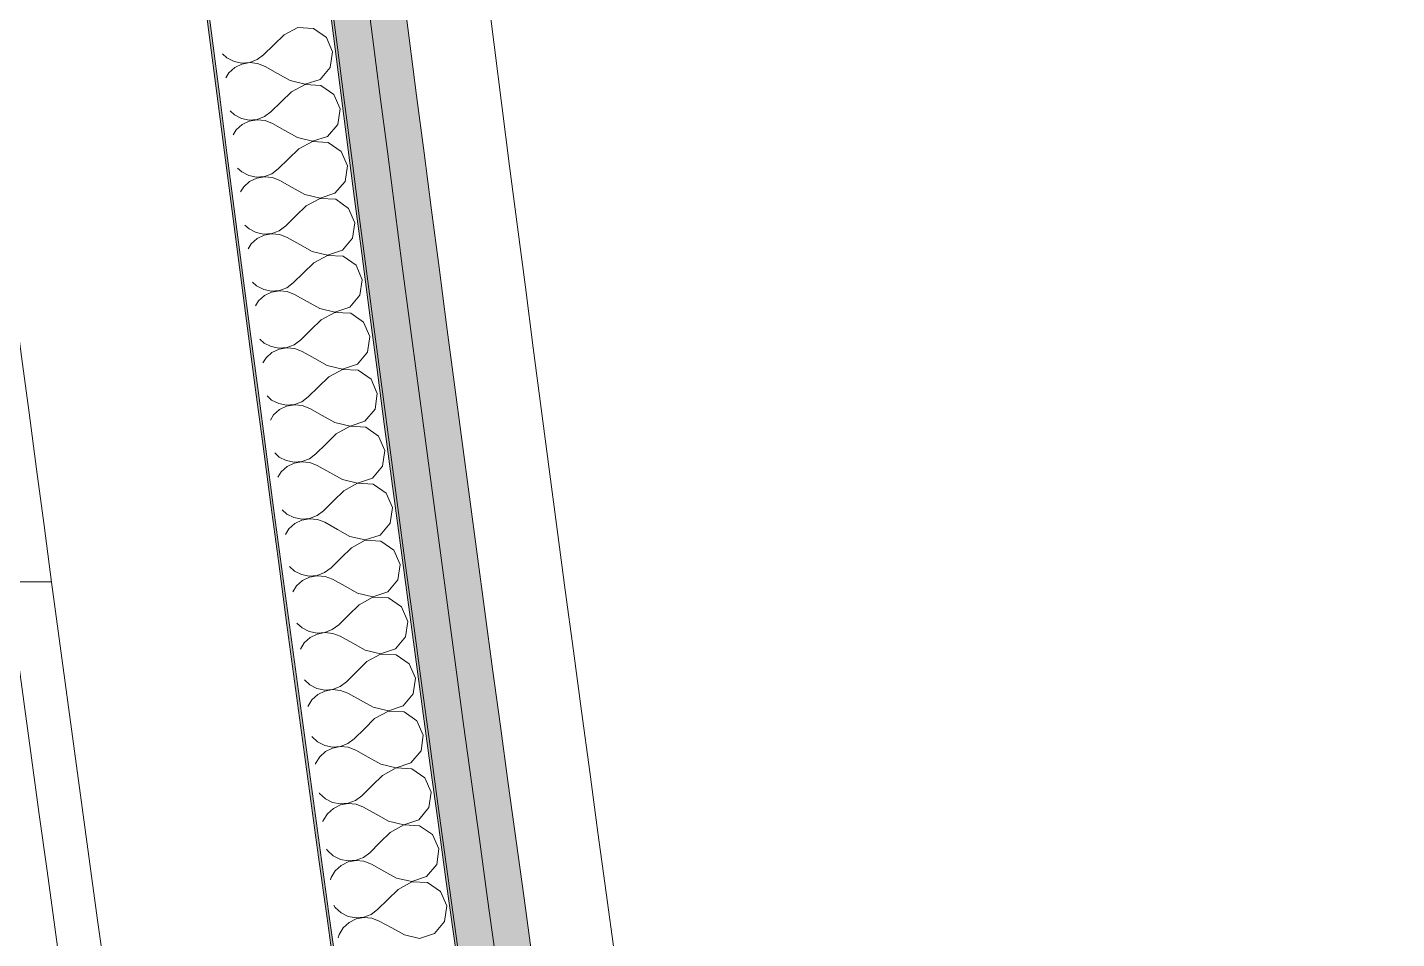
# Model space of a CAD drawing. Header units: millimetres. Extents: x -99530 to 90294, y -97212 to 56397.
# Drawn here: x -41765 to -41197, y -62348 to -61970 of the extents above; entities that cross this region are included whole.
import ezdxf
from ezdxf.enums import TextEntityAlignment as Align

# ---------------------------------------------------------------- set-up
doc = ezdxf.new("R2010")
doc.units = ezdxf.units.MM
doc.header["$MEASUREMENT"] = 0
doc.linetypes.add('Double Dashed', pattern=[1093.611073, 529.166651, -211.666656, 141.111112, -211.666656])
doc.linetypes.add('Hidden Line', pattern=[55, 45, -10])
for name, color, linetype in [('A-25-M_Wall_Ext', 7, 'Continuous'), ('A-25-M_Wall_Int', 7, 'Continuous'), ('New_A-05-M_Gross_Int_Circulation', 7, 'Continuous'), ('New_A-15-MG_Structural_Grid_Phase_2', 7, 'Continuous'), ('New_A-20-M_Floor_Slab', 7, 'Continuous'), ('New_A-25-M_Wall_Ext', 7, 'Continuous'), ('New_A-25-M_Wall_Int', 7, 'Continuous')]:
    doc.layers.add(name, color=color, linetype=linetype)
for name, color, linetype, lineweight, true_color in [('A-25-M_Wall_Ext_Pen_No__107', 7, 'Continuous', 15, 0xa6a6a6), ('A-25-M_Wall_Ext_Pen_No__27', 7, 'Continuous', 50, 0x2a2a2a), ('A-25-M_Wall_Int_Pen_No__107', 7, 'Continuous', 15, 0xa6a6a6), ('A-25-M_Wall_Int_Pen_No__149', 7, 'Continuous', 0, 0x2a2a2a), ('New_A-05-M_Gross_Int_Circulation_Pen_No__74', 7, 'Continuous', 20, 0x606060), ('New_A-15-MG_Structural_Grid_Phase_2_Pen_No__222', 7, 'Continuous', 13, 0x65af33), ('New_A-25-M_Wall_Int_Pen_No__107', 7, 'Continuous', 15, 0xa6a6a6), ('New_A-25-M_Wall_Int_Pen_No__81', 7, 'Continuous', 20, 0x6a6a6a)]:
    doc.layers.add(name, color=color, linetype=linetype, lineweight=lineweight, true_color=true_color)
for name, color, linetype, lineweight in [('A-25-M_Wall_Ext_Pen_No__87', 8, 'Continuous', 20), ('A-25-M_Wall_Int_Pen_No__193', 7, 'Continuous', 18), ('New_A-20-M_Floor_Slab_Pen_No__89', 8, 'Continuous', 20), ('New_A-25-M_Wall_Ext_Pen_No__87', 8, 'Continuous', 20), ('New_A-25-M_Wall_Int_Pen_No__1', 7, 'Continuous', 13), ('New_A-25-M_Wall_Int_Pen_No__150', 7, 'Continuous', 0), ('New_ArchiCAD Zone Stamps_Pen_No__9', 7, 'Continuous', 13)]:
    doc.layers.add(name, color=color, linetype=linetype, lineweight=lineweight)
doc.styles.add('GENERATED_STYLE_1', font='')
doc.styles.add('GENERATED_STYLE_3', font='')
doc.styles.add('GENERATED_STYLE_4', font='')
doc.styles.get('GENERATED_STYLE_1').set_extended_font_data('Arial', bold=True)
doc.styles.get('GENERATED_STYLE_3').set_extended_font_data('Arial')
doc.styles.get('GENERATED_STYLE_4').set_extended_font_data('Swis721 BT')

# ---------------------------------------------------------------- blocks, each defined once
blk = doc.blocks.new('Stair 07 _INB 0168_10_1', base_point=(-36902.6, -62923.54))
at = {"layer": 'New_A-05-M_Gross_Int_Circulation_Pen_No__74', "linetype": 'Continuous'}
blk.add_arc((-4141.99, -57209.05), 37731.88, 186.721455, 191.645003, dxfattribs=at)
at = {"layer": 'New_ArchiCAD Zone Stamps_Pen_No__9'}
for tag, height, style, p in [('ROOM_NAME', 250, 'GENERATED_STYLE_1', (-37168.15, -61611.29)), ('zoneNameLine2', 250, 'GENERATED_STYLE_1', (-37356.58, -62043.42)), ('ROOM_NUMBER', 200, 'GENERATED_STYLE_3', (-37545.01, -62464.13)), ('measuredAreaCode', 200, 'GENERATED_STYLE_3', (-37702.04, -62824.24)), ('DUMMY_649', 200, 'GENERATED_STYLE_3', (-37394.63, -62958.28)), ('DUMMY_650', 200, 'GENERATED_STYLE_3', (-36905.29, -63171.66)), ('DUMMY_651', 133.33, 'GENERATED_STYLE_3', (-36626, -63278.2))]:
    blk.add_attdef(tag, text='', height=height, rotation=336.4404, dxfattribs=dict(at, style=style)).set_placement(p, align=Align.TOP_LEFT)
blk = doc.blocks.new('Slab_56_1', base_point=(-44734.13, -52924.74))
at = {"layer": 'New_A-20-M_Floor_Slab_Pen_No__89', "linetype": 'Continuous', "flags": 128}
blk.add_lwpolyline([(-44734.13, -52924.74), (-44734.3, -52924.72, -0.179811), (-34721.45, -33027.69), (-34721.92, -33027.18), (-25959.6, -24873.2), (-20981.62, -27043.85), (-17009.56, -17934.66), (-17703.34, -17189.12), (-11222.85, -11158.55), (-10852.64, -11556.37), (-2918.66, -4173.23), (921.42, -599.75), (3259.49, -1619.27), (2636.44, -2195.91), (2144.41, -3324.28), (-4596.33, -18782.94), (-10337.07, -31948.28), (-13252.03, -30677.22), (-20095.26, -46371.16, -0.415568), (-30017.22, -50195.91), (-38341.96, -69287.69, -0.234037), (-41521.39, -64901.11, -0.022084), (-42146.95, -60901.38), (-44895.69, -59706.59, -0.043731)], format="xyb", close=True, dxfattribs=at)
blk = doc.blocks.new('Wall_233_1', base_point=(-42264.59, -61095.29))
at = {"layer": 'New_A-25-M_Wall_Ext_Pen_No__87', "linetype": 'Hidden Line'}
for radius, start in [(37234.44, 185.847464), (37284.44, 185.892366)]:
    blk.add_arc((-5223.89, -57301.83), radius, start, 191.659248, dxfattribs=at)
blk = doc.blocks.new('*X781')
at = {"layer": 'New_A-25-M_Wall_Int_Pen_No__150', "linetype": 'Continuous'}
for p, q in [((-41658.39, -61973.22), (-41662.66, -61977.37)), ((-41652.66, -61970.13), (-41658.39, -61973.22)), ((-41646.17, -61970.52), (-41652.66, -61970.13)), ((-41640.85, -61974.26), (-41646.17, -61970.52)), ((-41662.66, -61977.37), (-41666.93, -61981.53)), ((-41638.28, -61980.24), (-41640.85, -61974.26)), ((-41683.87, -61981.04), (-41682.07, -61982.73)), ((-41682.07, -61982.73), (-41679.15, -61984.23)), ((-41679.15, -61984.23), (-41675.93, -61984.88)), ((-41675.93, -61984.88), (-41672.65, -61984.62)), ((-41672.65, -61984.62), (-41669.57, -61983.47)), ((-41669.57, -61983.47), (-41666.93, -61981.53)), ((-41639.25, -61986.68), (-41638.28, -61980.24)), ((-41681.27, -61988.92), (-41682.58, -61990.98)), ((-41678.83, -61986.73), (-41681.27, -61988.92)), ((-41675.87, -61985.29), (-41678.83, -61986.73)), ((-41672.64, -61984.71), (-41675.87, -61985.29)), ((-41669.37, -61985.04), (-41672.64, -61984.71)), ((-41666.32, -61986.25), (-41669.37, -61985.04)), ((-41661.14, -61989.19), (-41666.32, -61986.25)), ((-41655.96, -61992.12), (-41661.14, -61989.19)), ((-41643.45, -61991.65), (-41639.25, -61986.68)), ((-41655.96, -61992.12), (-41649.64, -61993.66)), ((-41649.62, -61993.76), (-41655.35, -61996.85)), ((-41649.64, -61993.66), (-41643.45, -61991.65)), ((-41643.13, -61994.14), (-41649.62, -61993.76)), ((-41637.8, -61997.88), (-41643.13, -61994.14)), ((-41659.61, -62001), (-41663.88, -62005.16)), ((-41655.35, -61996.85), (-41659.61, -62001)), ((-41635.24, -62003.86), (-41637.8, -61997.88)), ((-41680.78, -62004.73), (-41679.02, -62006.37)), ((-41679.02, -62006.37), (-41676.1, -62007.87)), ((-41669.6, -62008.25), (-41666.53, -62007.1)), ((-41666.53, -62007.1), (-41663.88, -62005.16)), ((-41636.2, -62010.29), (-41635.24, -62003.86)), ((-41678.22, -62012.56), (-41679.5, -62014.58)), ((-41675.78, -62010.37), (-41678.22, -62012.56)), ((-41676.1, -62007.87), (-41672.88, -62008.52)), ((-41672.83, -62008.93), (-41675.78, -62010.37)), ((-41672.88, -62008.52), (-41669.6, -62008.25)), ((-41669.59, -62008.35), (-41672.83, -62008.93)), ((-41666.32, -62008.68), (-41669.59, -62008.35)), ((-41663.27, -62009.89), (-41666.32, -62008.68)), ((-41658.09, -62012.82), (-41663.27, -62009.89)), ((-41652.91, -62015.75), (-41658.09, -62012.82)), ((-41640.4, -62015.27), (-41636.2, -62010.29)), ((-41652.91, -62015.75), (-41646.58, -62017.29)), ((-41646.57, -62017.38), (-41652.29, -62020.48)), ((-41646.58, -62017.29), (-41640.4, -62015.27)), ((-41640.08, -62017.76), (-41646.57, -62017.38)), ((-41634.75, -62021.49), (-41640.08, -62017.76)), ((-41652.29, -62020.48), (-41656.56, -62024.63)), ((-41632.18, -62027.47), (-41634.75, -62021.49)), ((-41677.69, -62028.4), (-41675.96, -62030.01)), ((-41675.96, -62030.01), (-41673.04, -62031.51)), ((-41663.46, -62030.74), (-41660.82, -62028.79)), ((-41656.56, -62024.63), (-41660.82, -62028.79)), ((-41633.13, -62033.91), (-41632.18, -62027.47)), ((-41672.71, -62034.01), (-41675.16, -62036.2)), ((-41673.04, -62031.51), (-41669.82, -62032.15)), ((-41669.76, -62032.56), (-41672.71, -62034.01)), ((-41669.82, -62032.15), (-41666.54, -62031.89)), ((-41666.53, -62031.98), (-41669.76, -62032.56)), ((-41666.54, -62031.89), (-41663.46, -62030.74)), ((-41663.26, -62032.31), (-41666.53, -62031.98)), ((-41660.2, -62033.52), (-41663.26, -62032.31)), ((-41655.02, -62036.45), (-41660.2, -62033.52)), ((-41637.33, -62038.88), (-41633.13, -62033.91)), ((-41675.16, -62036.2), (-41676.41, -62038.2)), ((-41649.84, -62039.38), (-41655.02, -62036.45)), ((-41649.84, -62039.38), (-41643.51, -62040.91)), ((-41643.5, -62041), (-41649.22, -62044.1)), ((-41643.51, -62040.91), (-41637.33, -62038.88)), ((-41637.01, -62041.37), (-41643.5, -62041)), ((-41631.68, -62045.11), (-41637.01, -62041.37)), ((-41649.22, -62044.1), (-41653.48, -62048.26)), ((-41629.1, -62051.08), (-41631.68, -62045.11)), ((-41674.61, -62052.05), (-41672.88, -62053.65)), ((-41660.39, -62054.37), (-41657.74, -62052.42)), ((-41653.48, -62048.26), (-41657.74, -62052.42)), ((-41630.06, -62057.52), (-41629.1, -62051.08)), ((-41672.88, -62053.65), (-41669.96, -62055.15)), ((-41669.63, -62057.64), (-41672.08, -62059.84)), ((-41669.96, -62055.15), (-41666.74, -62055.79)), ((-41666.68, -62056.2), (-41669.63, -62057.64)), ((-41666.74, -62055.79), (-41663.46, -62055.52)), ((-41663.45, -62055.62), (-41666.68, -62056.2)), ((-41663.46, -62055.52), (-41660.39, -62054.37)), ((-41660.18, -62055.94), (-41663.45, -62055.62)), ((-41657.13, -62057.15), (-41660.18, -62055.94)), ((-41651.94, -62060.07), (-41657.13, -62057.15)), ((-41634.25, -62062.5), (-41630.06, -62057.52)), ((-41672.08, -62059.84), (-41673.33, -62061.83)), ((-41646.76, -62063), (-41651.94, -62060.07)), ((-41646.76, -62063), (-41640.43, -62064.52)), ((-41640.43, -62064.52), (-41634.25, -62062.5)), ((-41646.14, -62067.72), (-41650.39, -62071.89)), ((-41640.42, -62064.62), (-41646.14, -62067.72)), ((-41633.92, -62064.99), (-41640.42, -62064.62)), ((-41628.59, -62068.72), (-41633.92, -62064.99)), ((-41626.01, -62074.69), (-41628.59, -62068.72)), ((-41650.39, -62071.89), (-41654.65, -62076.05)), ((-41626.96, -62081.13), (-41626.01, -62074.69)), ((-41671.52, -62075.68), (-41669.79, -62077.29)), ((-41669.79, -62077.29), (-41666.87, -62078.79)), ((-41666.87, -62078.79), (-41663.64, -62079.42)), ((-41663.59, -62079.83), (-41666.54, -62081.28)), ((-41663.64, -62079.42), (-41660.37, -62079.15)), ((-41660.36, -62079.25), (-41663.59, -62079.83)), ((-41660.37, -62079.15), (-41657.29, -62078)), ((-41657.09, -62079.57), (-41660.36, -62079.25)), ((-41657.29, -62078), (-41654.65, -62076.05)), ((-41654.03, -62080.77), (-41657.09, -62079.57)), ((-41648.84, -62083.7), (-41654.03, -62080.77)), ((-41631.15, -62086.11), (-41626.96, -62081.13)), ((-41668.98, -62083.48), (-41670.24, -62085.49)), ((-41666.54, -62081.28), (-41668.98, -62083.48)), ((-41643.66, -62086.62), (-41648.84, -62083.7)), ((-41643.66, -62086.62), (-41637.33, -62088.14)), ((-41637.33, -62088.14), (-41631.15, -62086.11)), ((-41643.04, -62091.34), (-41647.29, -62095.51)), ((-41637.32, -62088.24), (-41643.04, -62091.34)), ((-41630.82, -62088.6), (-41637.32, -62088.24)), ((-41625.49, -62092.33), (-41630.82, -62088.6)), ((-41622.91, -62098.3), (-41625.49, -62092.33)), ((-41647.29, -62095.51), (-41651.54, -62099.67)), ((-41668.44, -62099.3), (-41666.68, -62100.93)), ((-41666.68, -62100.93), (-41663.76, -62102.42)), ((-41663.76, -62102.42), (-41660.53, -62103.05)), ((-41660.48, -62103.46), (-41663.43, -62104.91)), ((-41660.53, -62103.05), (-41657.26, -62102.78)), ((-41657.25, -62102.88), (-41660.48, -62103.46)), ((-41657.26, -62102.78), (-41654.19, -62101.63)), ((-41653.98, -62103.2), (-41657.25, -62102.88)), ((-41654.19, -62101.63), (-41651.54, -62099.67)), ((-41650.92, -62104.4), (-41653.98, -62103.2)), ((-41623.85, -62104.74), (-41622.91, -62098.3)), ((-41665.87, -62107.11), (-41667.15, -62109.16)), ((-41663.43, -62104.91), (-41665.87, -62107.11)), ((-41645.73, -62107.32), (-41650.92, -62104.4)), ((-41640.54, -62110.24), (-41645.73, -62107.32)), ((-41628.04, -62109.72), (-41623.85, -62104.74)), ((-41639.92, -62114.96), (-41644.17, -62119.13)), ((-41640.54, -62110.24), (-41634.22, -62111.76)), ((-41634.2, -62111.85), (-41639.92, -62114.96)), ((-41634.22, -62111.76), (-41628.04, -62109.72)), ((-41627.71, -62112.21), (-41634.2, -62111.85)), ((-41622.37, -62115.93), (-41627.71, -62112.21)), ((-41644.17, -62119.13), (-41648.42, -62123.3)), ((-41619.79, -62121.91), (-41622.37, -62115.93)), ((-41665.36, -62122.89), (-41663.56, -62124.56)), ((-41663.56, -62124.56), (-41660.63, -62126.05)), ((-41660.63, -62126.05), (-41657.41, -62126.68)), ((-41657.41, -62126.68), (-41654.14, -62126.41)), ((-41654.12, -62126.51), (-41657.36, -62127.09)), ((-41654.14, -62126.41), (-41651.06, -62125.25)), ((-41650.86, -62126.82), (-41654.12, -62126.51)), ((-41651.06, -62125.25), (-41648.42, -62123.3)), ((-41620.73, -62128.34), (-41619.79, -62121.91)), ((-41662.74, -62130.75), (-41664.06, -62132.85)), ((-41660.3, -62128.55), (-41662.74, -62130.75)), ((-41657.36, -62127.09), (-41660.3, -62128.55)), ((-41647.8, -62128.02), (-41650.86, -62126.82)), ((-41642.61, -62130.94), (-41647.8, -62128.02)), ((-41637.42, -62133.85), (-41642.61, -62130.94)), ((-41624.91, -62133.33), (-41620.73, -62128.34)), ((-41637.42, -62133.85), (-41631.09, -62135.37)), ((-41631.07, -62135.46), (-41636.79, -62138.58)), ((-41631.09, -62135.37), (-41624.91, -62133.33)), ((-41624.58, -62135.82), (-41631.07, -62135.46)), ((-41619.24, -62139.54), (-41624.58, -62135.82)), ((-41641.04, -62142.75), (-41645.29, -62146.92)), ((-41636.79, -62138.58), (-41641.04, -62142.75)), ((-41616.65, -62145.51), (-41619.24, -62139.54)), ((-41662.28, -62146.47), (-41660.42, -62148.19)), ((-41660.42, -62148.19), (-41657.5, -62149.68)), ((-41651, -62150.04), (-41647.93, -62148.88)), ((-41647.93, -62148.88), (-41645.29, -62146.92)), ((-41617.59, -62151.95), (-41616.65, -62145.51)), ((-41659.6, -62154.38), (-41660.97, -62156.56)), ((-41657.16, -62152.17), (-41659.6, -62154.38)), ((-41657.5, -62149.68), (-41654.27, -62150.31)), ((-41654.22, -62150.72), (-41657.16, -62152.17)), ((-41654.27, -62150.31), (-41651, -62150.04)), ((-41650.99, -62150.13), (-41654.22, -62150.72)), ((-41647.72, -62150.45), (-41650.99, -62150.13)), ((-41644.66, -62151.64), (-41647.72, -62150.45)), ((-41639.46, -62154.56), (-41644.66, -62151.64)), ((-41634.27, -62157.47), (-41639.46, -62154.56)), ((-41621.77, -62156.93), (-41617.59, -62151.95)), ((-41634.27, -62157.47), (-41627.94, -62158.98)), ((-41627.93, -62159.07), (-41633.64, -62162.19)), ((-41627.94, -62158.98), (-41621.77, -62156.93)), ((-41621.43, -62159.43), (-41627.93, -62159.07)), ((-41616.09, -62163.14), (-41621.43, -62159.43)), ((-41633.64, -62162.19), (-41637.89, -62166.37)), ((-41613.5, -62169.11), (-41616.09, -62163.14)), ((-41659.21, -62170.03), (-41657.27, -62171.82)), ((-41657.27, -62171.82), (-41654.34, -62173.31)), ((-41644.77, -62172.5), (-41642.13, -62170.54)), ((-41637.89, -62166.37), (-41642.13, -62170.54)), ((-41614.43, -62175.55), (-41613.5, -62169.11)), ((-41654.01, -62175.8), (-41656.44, -62178.01)), ((-41654.34, -62173.31), (-41651.12, -62173.94)), ((-41651.06, -62174.35), (-41654.01, -62175.8)), ((-41651.12, -62173.94), (-41647.84, -62173.66)), ((-41647.83, -62173.75), (-41651.06, -62174.35)), ((-41647.84, -62173.66), (-41644.77, -62172.5)), ((-41644.56, -62174.07), (-41647.83, -62173.75)), ((-41641.5, -62175.26), (-41644.56, -62174.07)), ((-41636.31, -62178.17), (-41641.5, -62175.26)), ((-41618.61, -62180.54), (-41614.43, -62175.55)), ((-41656.44, -62178.01), (-41657.87, -62180.29)), ((-41631.11, -62181.08), (-41636.31, -62178.17)), ((-41631.11, -62181.08), (-41624.78, -62182.59)), ((-41624.77, -62182.68), (-41630.48, -62185.8)), ((-41624.78, -62182.59), (-41618.61, -62180.54)), ((-41618.27, -62183.03), (-41624.77, -62182.68)), ((-41612.93, -62186.74), (-41618.27, -62183.03)), ((-41630.48, -62185.8), (-41634.72, -62189.98)), ((-41610.33, -62192.71), (-41612.93, -62186.74)), ((-41656.14, -62193.57), (-41654.1, -62195.45)), ((-41641.6, -62196.12), (-41638.97, -62194.16)), ((-41634.72, -62189.98), (-41638.97, -62194.16)), ((-41611.26, -62199.15), (-41610.33, -62192.71)), ((-41654.1, -62195.45), (-41651.17, -62196.93)), ((-41650.84, -62199.43), (-41653.27, -62201.63)), ((-41651.17, -62196.93), (-41647.95, -62197.56)), ((-41647.89, -62197.97), (-41650.84, -62199.43)), ((-41647.95, -62197.56), (-41644.68, -62197.28)), ((-41644.66, -62197.38), (-41647.89, -62197.97)), ((-41644.68, -62197.28), (-41641.6, -62196.12)), ((-41641.39, -62197.69), (-41644.66, -62197.38)), ((-41638.33, -62198.88), (-41641.39, -62197.69)), ((-41633.14, -62201.79), (-41638.33, -62198.88)), ((-41615.43, -62204.14), (-41611.26, -62199.15)), ((-41653.27, -62201.63), (-41654.77, -62204.04)), ((-41627.94, -62204.69), (-41633.14, -62201.79)), ((-41627.94, -62204.69), (-41621.61, -62206.19)), ((-41621.61, -62206.19), (-41615.43, -62204.14)), ((-41627.3, -62209.41), (-41631.54, -62213.59)), ((-41621.6, -62206.29), (-41627.3, -62209.41)), ((-41615.1, -62206.63), (-41621.6, -62206.29)), ((-41609.75, -62210.34), (-41615.1, -62206.63)), ((-41607.15, -62216.31), (-41609.75, -62210.34)), ((-41653.07, -62217.09), (-41650.92, -62219.07)), ((-41631.54, -62213.59), (-41635.78, -62217.77)), ((-41608.07, -62222.75), (-41607.15, -62216.31)), ((-41650.92, -62219.07), (-41647.99, -62220.56)), ((-41647.99, -62220.56), (-41644.76, -62221.18)), ((-41644.71, -62221.59), (-41647.65, -62223.05)), ((-41644.76, -62221.18), (-41641.49, -62220.9)), ((-41641.48, -62221), (-41644.71, -62221.59)), ((-41641.49, -62220.9), (-41638.42, -62219.73)), ((-41638.21, -62221.3), (-41641.48, -62221)), ((-41638.42, -62219.73), (-41635.78, -62217.77)), ((-41635.15, -62222.5), (-41638.21, -62221.3)), ((-41629.95, -62225.4), (-41635.15, -62222.5)), ((-41612.24, -62227.74), (-41608.07, -62222.75)), ((-41650.08, -62225.26), (-41651.67, -62227.8)), ((-41647.65, -62223.05), (-41650.08, -62225.26)), ((-41624.75, -62228.3), (-41629.95, -62225.4)), ((-41624.75, -62228.3), (-41618.42, -62229.8)), ((-41618.42, -62229.8), (-41612.24, -62227.74)), ((-41624.11, -62233.02), (-41628.35, -62237.2)), ((-41618.4, -62229.89), (-41624.11, -62233.02)), ((-41611.91, -62230.23), (-41618.4, -62229.89)), ((-41606.56, -62233.94), (-41611.91, -62230.23)), ((-41603.95, -62239.9), (-41606.56, -62233.94)), ((-41628.35, -62237.2), (-41632.59, -62241.39)), ((-41604.87, -62246.34), (-41603.95, -62239.9)), ((-41650, -62240.6), (-41647.72, -62242.7)), ((-41647.72, -62242.7), (-41644.79, -62244.18)), ((-41644.79, -62244.18), (-41641.56, -62244.8)), ((-41641.51, -62245.21), (-41644.45, -62246.67)), ((-41641.56, -62244.8), (-41638.29, -62244.52)), ((-41638.28, -62244.61), (-41641.51, -62245.21)), ((-41638.29, -62244.52), (-41635.22, -62243.35)), ((-41635.01, -62244.92), (-41638.28, -62244.61)), ((-41635.22, -62243.35), (-41632.59, -62241.39)), ((-41631.95, -62246.11), (-41635.01, -62244.92)), ((-41646.88, -62248.88), (-41648.57, -62251.59)), ((-41644.45, -62246.67), (-41646.88, -62248.88)), ((-41626.75, -62249.01), (-41631.95, -62246.11)), ((-41621.55, -62251.91), (-41626.75, -62249.01)), ((-41615.21, -62253.4), (-41609.04, -62251.34)), ((-41609.04, -62251.34), (-41604.87, -62246.34)), ((-41620.9, -62256.63), (-41625.14, -62260.81)), ((-41621.55, -62251.91), (-41615.21, -62253.4)), ((-41615.2, -62253.5), (-41620.9, -62256.63)), ((-41608.7, -62253.83), (-41615.2, -62253.5)), ((-41603.35, -62257.53), (-41608.7, -62253.83)), ((-41625.14, -62260.81), (-41629.37, -62265)), ((-41600.74, -62263.5), (-41603.35, -62257.53)), ((-41646.94, -62264.08), (-41646.93, -62264.09)), ((-41646.93, -62264.09), (-41644.51, -62266.32)), ((-41644.51, -62266.32), (-41641.57, -62267.8)), ((-41641.57, -62267.8), (-41638.35, -62268.42)), ((-41638.35, -62268.42), (-41635.08, -62268.13)), ((-41635.06, -62268.23), (-41638.29, -62268.83)), ((-41635.08, -62268.13), (-41632.01, -62266.96)), ((-41631.79, -62268.53), (-41635.06, -62268.23)), ((-41632.01, -62266.96), (-41629.37, -62265)), ((-41601.66, -62269.94), (-41600.74, -62263.5)), ((-41643.66, -62272.5), (-41645.4, -62275.29)), ((-41641.23, -62270.29), (-41643.66, -62272.5)), ((-41638.29, -62268.83), (-41641.23, -62270.29)), ((-41628.73, -62269.72), (-41631.79, -62268.53)), ((-41623.53, -62272.62), (-41628.73, -62269.72)), ((-41618.33, -62275.51), (-41623.53, -62272.62)), ((-41605.82, -62274.94), (-41601.66, -62269.94)), ((-41645.4, -62275.29), (-41645.45, -62275.47)), ((-41618.33, -62275.51), (-41611.99, -62277)), ((-41611.98, -62277.1), (-41617.68, -62280.23)), ((-41611.99, -62277), (-41605.82, -62274.94)), ((-41605.48, -62277.43), (-41611.98, -62277.1)), ((-41600.13, -62281.13), (-41605.48, -62277.43)), ((-41621.91, -62284.42), (-41626.15, -62288.61)), ((-41617.68, -62280.23), (-41621.91, -62284.42)), ((-41597.52, -62287.09), (-41600.13, -62281.13)), ((-41643.89, -62287.4), (-41643.7, -62287.71)), ((-41643.7, -62287.71), (-41641.28, -62289.94)), ((-41641.28, -62289.94), (-41638.34, -62291.41)), ((-41631.85, -62291.75), (-41628.78, -62290.57)), ((-41628.78, -62290.57), (-41626.15, -62288.61)), ((-41598.43, -62293.53), (-41597.52, -62287.09)), ((-41640.43, -62296.12), (-41642.16, -62298.91)), ((-41638, -62293.91), (-41640.43, -62296.12)), ((-41638.34, -62291.41), (-41635.12, -62292.03)), ((-41635.06, -62292.44), (-41638, -62293.91)), ((-41635.12, -62292.03), (-41631.85, -62291.75)), ((-41631.83, -62291.84), (-41635.06, -62292.44)), ((-41628.56, -62292.14), (-41631.83, -62291.84)), ((-41625.5, -62293.33), (-41628.56, -62292.14)), ((-41620.29, -62296.22), (-41625.5, -62293.33)), ((-41615.09, -62299.11), (-41620.29, -62296.22)), ((-41602.59, -62298.53), (-41598.43, -62293.53)), ((-41642.16, -62298.91), (-41642.32, -62299.46)), ((-41615.09, -62299.11), (-41608.76, -62300.6)), ((-41608.74, -62300.7), (-41614.44, -62303.84)), ((-41608.76, -62300.6), (-41602.59, -62298.53)), ((-41602.24, -62301.02), (-41608.74, -62300.7)), ((-41596.89, -62304.72), (-41602.24, -62301.02)), ((-41618.67, -62308.02), (-41622.9, -62312.21)), ((-41614.44, -62303.84), (-41618.67, -62308.02)), ((-41594.27, -62310.68), (-41596.89, -62304.72)), ((-41640.85, -62310.69), (-41640.46, -62311.33)), ((-41640.46, -62311.33), (-41638.04, -62313.55)), ((-41638.04, -62313.55), (-41635.1, -62315.03)), ((-41625.53, -62314.18), (-41622.9, -62312.21)), ((-41595.18, -62317.12), (-41594.27, -62310.68)), ((-41634.76, -62317.52), (-41637.18, -62319.74)), ((-41635.1, -62315.03), (-41631.87, -62315.65)), ((-41631.82, -62316.06), (-41634.76, -62317.52)), ((-41631.87, -62315.65), (-41628.6, -62315.36)), ((-41628.59, -62315.45), (-41631.82, -62316.06)), ((-41628.6, -62315.36), (-41625.53, -62314.18)), ((-41625.32, -62315.75), (-41628.59, -62315.45)), ((-41622.25, -62316.94), (-41625.32, -62315.75)), ((-41617.05, -62319.83), (-41622.25, -62316.94)), ((-41599.34, -62322.12), (-41595.18, -62317.12)), ((-41638.91, -62322.53), (-41639.18, -62323.48)), ((-41637.18, -62319.74), (-41638.91, -62322.53)), ((-41611.84, -62322.72), (-41617.05, -62319.83)), ((-41611.84, -62322.72), (-41605.51, -62324.2)), ((-41605.49, -62324.29), (-41611.19, -62327.43)), ((-41605.51, -62324.2), (-41599.34, -62322.12)), ((-41598.99, -62324.61), (-41605.49, -62324.29)), ((-41593.64, -62328.31), (-41598.99, -62324.61)), ((-41611.19, -62327.43), (-41615.42, -62331.63)), ((-41591.02, -62334.26), (-41593.64, -62328.31)), ((-41637.82, -62333.94), (-41637.2, -62334.95)), ((-41637.2, -62334.95), (-41634.78, -62337.17)), ((-41622.27, -62337.79), (-41619.64, -62335.82)), ((-41615.42, -62331.63), (-41619.64, -62335.82)), ((-41591.92, -62340.71), (-41591.02, -62334.26)), ((-41634.78, -62337.17), (-41631.84, -62338.64)), ((-41631.49, -62341.14), (-41633.92, -62343.35)), ((-41631.84, -62338.64), (-41628.61, -62339.26)), ((-41628.56, -62339.67), (-41631.49, -62341.14)), ((-41628.61, -62339.26), (-41625.34, -62338.97)), ((-41625.33, -62339.06), (-41628.56, -62339.67)), ((-41625.34, -62338.97), (-41622.27, -62337.79)), ((-41622.06, -62339.36), (-41625.33, -62339.06)), ((-41618.99, -62340.54), (-41622.06, -62339.36)), ((-41613.78, -62343.43), (-41618.99, -62340.54)), ((-41596.07, -62345.71), (-41591.92, -62340.71)), ((-41635.65, -62346.15), (-41636.04, -62347.54)), ((-41633.92, -62343.35), (-41635.65, -62346.15)), ((-41608.58, -62346.31), (-41613.78, -62343.43)), ((-41608.58, -62346.31), (-41602.24, -62347.79)), ((-41602.24, -62347.79), (-41596.07, -62345.71))]:
    blk.add_line(p, q, dxfattribs=at)
blk = doc.blocks.new('Wall_234_1', base_point=(-41650.69, -61617.63))
at = {"layer": 'New_A-25-M_Wall_Int_Pen_No__107', "linetype": 'Continuous'}
for points in [[(-41684.58, -61586.49, 0.020784), (-41197.92, -64625.86), (-41183.53, -64621.37, -0.020714), (-41668.66, -61593.43)], [(-41666.62, -61610.69, 0.020699), (-41180.53, -64636.15), (-41166.13, -64631.65, -0.020629), (-41650.69, -61617.63)]]:
    blk.add_hatch(color=256, dxfattribs=at).paths.add_polyline_path(points)
at = {"layer": 'New_A-25-M_Wall_Int_Pen_No__81', "linetype": 'Continuous', "lineweight": 0, "true_color": 0x353535}
for points in [[(-41748.55, -61486.6, 0.021187), (-41258.2, -64590.19), (-41257.24, -64589.9, -0.021182), (-41747.49, -61487.06)], [(-41687.67, -61568.78, 0.020899), (-41199.08, -64625.18), (-41198.12, -64624.88, -0.020894), (-41686.6, -61569.24)]]:
    blk.add_hatch(color=250, dxfattribs=at).paths.add_polyline_path(points)
at = {"layer": 'New_A-25-M_Wall_Int_Pen_No__1', "linetype": 'Continuous'}
for radius, start, end in [(37093.18, 186.548948, 191.405608), (37092.18, 186.551629, 191.405448), (37042.18, 186.685976, 191.398979), (37041.18, 186.688668, 191.47657), (37026.18, 186.729082, 191.475746), (37011.18, 186.769546, 191.520049)]:
    blk.add_arc((-4897.54, -57254.9), radius, start, end, dxfattribs=at)
at = {"layer": 'New_A-25-M_Wall_Int', "color": 250, "lineweight": 50, "true_color": 0x2a2a2a}
blk.add_blockref('*X781', (0, 0), dxfattribs=at)
blk = doc.blocks.new('Wall_322_1', base_point=(-42261.67, -61124.25))
at = {"layer": 'A-25-M_Wall_Ext_Pen_No__107', "linetype": 'Continuous', "lineweight": 0, "true_color": 0x535353}
blk.add_hatch(color=251, dxfattribs=at).paths.add_polyline_path([(-42361.13, -61134.57, 0.025045), (-41783.48, -64868.72), (-41685.55, -64848.5, -0.025045), (-42261.67, -61124.25)])
at = {"layer": 'A-25-M_Wall_Ext_Pen_No__27', "linetype": 'Continuous'}
blk.add_arc((-4821.59, -57239.2), 37641.11, 185.924212, 191.662952, dxfattribs=at)
blk = doc.blocks.new('Wall_420_1', base_point=(-42568.57, -61112.06))
at = {"layer": 'A-25-M_Wall_Ext_Pen_No__87', "linetype": 'Hidden Line'}
blk.add_arc((-5223.03, -57301.65), 37200.42, 185.825796, 192.529439, dxfattribs=at)
blk = doc.blocks.new('Wall_457_1', base_point=(-42004.5, -61659.63))
at = {"layer": 'A-25-M_Wall_Int_Pen_No__107', "linetype": 'Continuous'}
h = blk.add_hatch(dxfattribs=at)
h.set_pattern_fill('Plywood_0001', color=256, style=0, pattern_type=2)
h.set_pattern_definition([(0, (0, 0), (0, 200), [])])
h.paths.add_polyline_path([(-41348.7, -64618.43, -0.020297), (-41825.76, -61638.41), (-41843.63, -61640.54, 0.02031), (-41365.97, -64623.82)])
blk.add_hatch(color=256, dxfattribs=at).paths.add_polyline_path([(-42004.5, -61659.63, 0.020422), (-41521.44, -64672.33), (-41509.92, -64668.74, -0.020414), (-41992.59, -61658.22)])
at = {"layer": 'A-25-M_Wall_Int_Pen_No__149', "linetype": 'Continuous'}
for radius, end in [(37187.47, 191.420682), (37457.47, 191.463418)]:
    blk.add_arc((-4897.54, -57254.9), radius, 186.769546, end, dxfattribs=at)
at = {"layer": 'A-25-M_Wall_Int_Pen_No__193', "linetype": 'Continuous'}
for radius, end in [(37205.47, 191.42355), (37367.47, 191.449242), (37355.47, 191.447346)]:
    blk.add_arc((-4897.54, -57254.9), radius, 186.769546, end, dxfattribs=at)
blk = doc.blocks.new('Standard grid marker_28')
at = {"layer": 'New_A-15-MG_Structural_Grid_Phase_2_Pen_No__222', "linetype": 'Double Dashed'}
blk.add_arc((0, 0), 37050.42, 0, 16.800697, dxfattribs=at)
at = {"layer": 'New_A-15-MG_Structural_Grid_Phase_2_Pen_No__222', "style": 'GENERATED_STYLE_4'}
blk.add_attdef('AC_MarkerText_1', text='', height=350, rotation=160.7141, dxfattribs=at).set_placement((37050.42, -456.61), align=Align.MIDDLE_CENTER)

msp = doc.modelspace()

# ---------------------------------------------------------------- block references
at = {"layer": 'A-25-M_Wall_Ext', "color": 250, "lineweight": 50, "true_color": 0x2a2a2a}
for name, p in [('Wall_420_1', (-42568.57, -61112.06)), ('Wall_322_1', (-42261.67, -61124.25))]:
    msp.add_blockref(name, p, dxfattribs=at)
at = {"layer": 'A-25-M_Wall_Int', "color": 250, "lineweight": 50, "true_color": 0x2a2a2a}
msp.add_blockref('Wall_457_1', (-42004.5, -61659.63), dxfattribs=at)
at = {"layer": 'New_A-05-M_Gross_Int_Circulation', "linetype": 'Continuous'}
msp.add_blockref('Stair 07 _INB 0168_10_1', (-36902.6, -62923.54), dxfattribs=at)
at = {"layer": 'New_A-15-MG_Structural_Grid_Phase_2', "color": 8, "linetype": 'Continuous', "lineweight": 15, "zscale": 1000, "rotation": 175.7263039143517}
msp.add_blockref('Standard grid marker_28', (-5223.03, -57301.65), dxfattribs=at)
at = {"layer": 'New_A-20-M_Floor_Slab', "color": 8, "linetype": 'Continuous', "lineweight": 20}
msp.add_blockref('Slab_56_1', (-44734.13, -52924.74), dxfattribs=at)
at = {"layer": 'New_A-25-M_Wall_Ext', "color": 250, "lineweight": 50, "true_color": 0x2a2a2a}
msp.add_blockref('Wall_233_1', (-42264.59, -61095.29), dxfattribs=at)
at = {"layer": 'New_A-25-M_Wall_Int', "color": 250, "lineweight": 50, "true_color": 0x2a2a2a}
msp.add_blockref('Wall_234_1', (-41650.69, -61617.63), dxfattribs=at)

doc.saveas('drawing.dxf')
